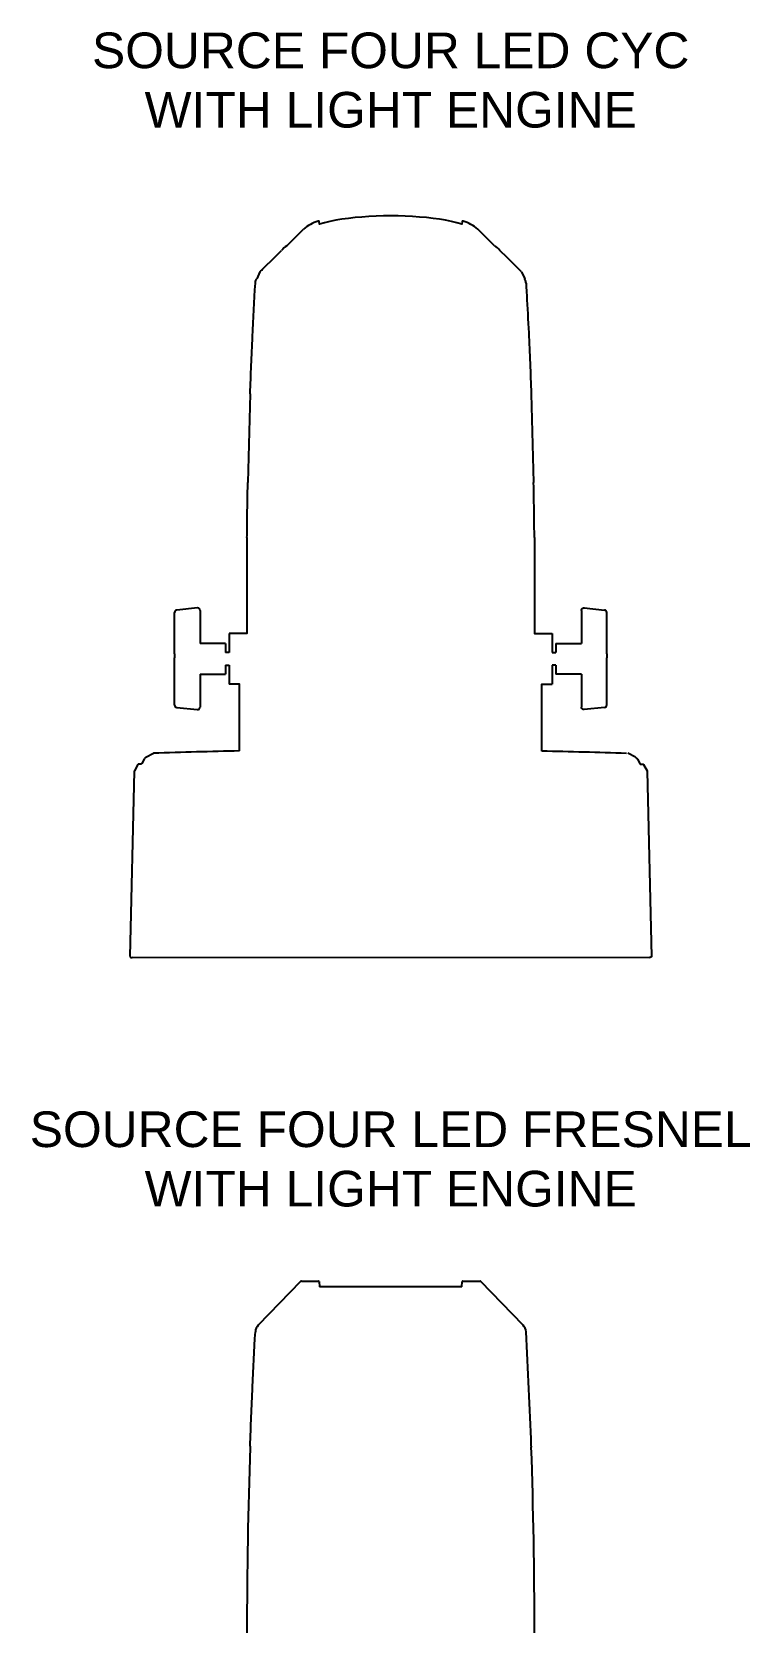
# Model space of a CAD drawing. Header units: inches. Extents: x 0 to 310, y 0 to 246.
# Drawn here: x 42.79 to 60.42, y 48.17 to 87.48 of the extents above; entities that cross this region are included whole.
import ezdxf

# ---------------------------------------------------------------- set-up
doc = ezdxf.new("R2010")
doc.units = ezdxf.units.IN
doc.header["$MEASUREMENT"] = 0
doc.layers.add('TEXT', color=1, linetype='Continuous')
doc.styles.add('ARIAL', font='arial.ttf')

msp = doc.modelspace()

# ---------------------------------------------------------------- linework, layer by layer
for p, q in [((49.042, 82.225), (49.453, 82.638)), ((54.147, 82.225), (53.737, 82.638)), ((48.465, 81.669), (48.738, 81.938)), ((48.738, 81.938), (48.914, 82.112)), ((54.452, 81.938), (54.275, 82.112)), ((54.725, 81.669), (54.452, 81.938)), ((48.385, 81.591), (48.305, 81.412)), ((54.804, 81.591), (54.885, 81.412)), ((48.144, 78.595), (48.085, 76.418)), ((55.046, 78.595), (55.104, 76.418)), ((48.066, 75.066), (48.063, 74.15)), ((55.123, 75.066), (55.126, 74.15)), ((46.288, 72.205), (46.288, 73.221)), ((46.847, 73.334), (46.344, 73.283)), ((46.913, 73.274), (46.913, 72.461)), ((56.276, 73.274), (56.276, 72.461)), ((56.343, 73.334), (56.845, 73.283)), ((56.901, 72.205), (56.901, 73.221)), ((47.538, 72.461), (46.913, 72.461)), ((47.538, 72.461), (47.538, 72.242)), ((47.626, 72.711), (47.626, 72.242)), ((55.563, 72.711), (55.563, 72.242)), ((55.651, 72.461), (56.276, 72.461)), ((55.651, 72.461), (55.651, 72.242)), ((46.288, 72.205), (46.288, 72.11)), ((46.288, 71.027), (46.288, 72.11)), ((47.626, 72.242), (47.538, 72.242)), ((55.563, 72.242), (55.651, 72.242)), ((56.901, 72.205), (56.901, 72.11)), ((56.901, 71.027), (56.901, 72.11)), ((46.913, 71.711), (47.538, 71.711)), ((46.913, 71.711), (46.913, 70.898)), ((47.538, 71.929), (47.626, 71.929)), ((47.538, 71.929), (47.538, 71.711)), ((47.626, 71.929), (47.626, 71.461)), ((55.651, 71.929), (55.563, 71.929)), ((55.563, 71.929), (55.563, 71.461)), ((55.651, 71.929), (55.651, 71.711)), ((56.276, 71.711), (55.651, 71.711)), ((56.276, 71.711), (56.276, 70.898)), ((46.288, 70.95), (46.288, 71.027)), ((46.345, 70.89), (46.845, 70.84)), ((56.844, 70.89), (56.344, 70.84)), ((56.901, 70.95), (56.901, 71.027)), ((45.538, 69.62), (45.48, 69.518)), ((45.585, 69.671), (45.77, 69.767)), ((57.604, 69.671), (57.419, 69.767)), ((57.651, 69.62), (57.709, 69.518)), ((45.298, 69.329), (45.19, 64.78)), ((45.389, 69.493), (45.3, 69.336)), ((45.458, 69.5), (45.403, 69.5)), ((57.731, 69.5), (57.787, 69.5)), ((57.8, 69.493), (57.889, 69.336)), ((57.891, 69.329), (58, 64.78)), ((57.939, 64.744), (45.243, 64.75)), ((49.379, 56.798), (48.341, 55.723)), ((49.401, 56.807), (49.824, 56.807)), ((49.839, 56.794), (49.85, 56.666)), ((53.34, 56.666), (49.85, 56.666)), ((53.34, 56.666), (53.351, 56.794)), ((53.366, 56.807), (53.788, 56.807)), ((54.848, 55.723), (53.81, 56.798)), ((48.271, 55.564), (48.271, 55.564)), ((48.341, 55.723), (48.341, 55.723)), ((54.848, 55.723), (54.848, 55.723)), ((54.918, 55.564), (54.918, 55.564)), ((48.144, 52.757), (48.142, 52.727)), ((55.046, 52.757), (55.046, 52.757)), ((55.046, 52.757), (55.047, 52.727)), ((55.047, 52.727), (55.047, 52.727))]:
    msp.add_line(p, q)
at = {"flags": 128}
for points in [[(53.35, 82.821), (53.341, 82.76), (53.219, 82.793), (53.085, 82.824), (52.943, 82.852), (52.792, 82.877), (52.635, 82.899), (52.471, 82.918), (52.302, 82.933), (52.129, 82.946), (51.952, 82.954), (51.774, 82.96), (51.595, 82.961), (51.415, 82.96), (51.237, 82.954), (51.061, 82.946), (50.887, 82.933), (50.719, 82.918), (50.555, 82.899), (50.397, 82.877), (50.247, 82.852), (50.104, 82.824), (49.971, 82.793), (49.849, 82.76), (49.839, 82.821)], [(48.063, 74.15), (48.063, 72.711), (47.965, 72.711), (47.878, 72.711), (47.802, 72.711), (47.74, 72.711), (47.69, 72.711), (47.655, 72.711), (47.633, 72.711), (47.626, 72.711)], [(55.126, 74.15), (55.126, 72.711), (55.224, 72.711), (55.312, 72.711), (55.387, 72.711), (55.45, 72.711), (55.499, 72.711), (55.535, 72.711), (55.556, 72.711), (55.563, 72.711)], [(47.885, 69.824), (47.885, 71.461), (47.878, 71.461), (47.802, 71.461), (47.74, 71.461), (47.69, 71.461), (47.655, 71.461), (47.633, 71.461), (47.626, 71.461)], [(55.305, 69.819), (55.305, 71.461), (55.312, 71.461), (55.387, 71.461), (55.45, 71.461), (55.499, 71.461), (55.535, 71.461), (55.556, 71.461), (55.563, 71.461)]]:
    msp.add_lwpolyline(points, dxfattribs=at)
for centre, radius, start, end in [((50.082, 81.891), 0.977, 105.8708, 130.1364), ((49.824, 82.819), 0.0149, 6.2251, 126.0108), ((53.365, 82.819), 0.0149, 53.9892, 173.7749), ((53.107, 81.891), 0.977, 49.8636, 74.1292), ((49.335, 81.766), 0.545, 122.4721, 140.5523), ((53.855, 81.766), 0.545, 39.4477, 57.5279), ((46.351, 73.221), 0.0625, 95.7335, 180), ((56.839, 73.221), 0.0625, 0, 84.2665), ((46.349, 70.951), 0.0612, 180.9485, 266.1473), ((56.84, 70.951), 0.0612, 273.8527, 359.0515), ((49.401, 56.777), 0.03, 90, 136), ((49.824, 56.792), 0.015, 5, 90), ((53.366, 56.792), 0.015, 90, 175), ((53.788, 56.777), 0.03, 44, 90), ((48.521, 55.549), 0.25, 136, 176.7805), ((54.668, 55.549), 0.25, 3.2195, 44), ((-76.567, 48.167), 131.693, 1.99738, 3.2195), ((179.757, 48.167), 131.693, 178.01568, 180), ((-76.567, 48.167), 131.693, 0, 1.98432)]:
    msp.add_arc(centre, radius, start, end)
for centre, major_axis, ratio, start_param, end_param in [((46.851, 73.274), (0.0625, 0.0018), 0.960296, 6.255461, 6.461585), ((46.851, 70.9), (0.0578, -0.0249), 0.953094, 5.014537, 6.466476), ((46.851, 70.898), (0.0625, -0.0018), 0.960296, 6.104786, 6.310909), ((51.802, -19.825), (125, -0.448), 0.717484, 1.604709, 1.621638), ((51.802, -19.825), (125, -0.448), 0.717484, 1.528713, 1.54534), ((45.336, 69.339), (0.0377, 0.0129), 0.47919, 2.645075, 2.966287), ((45.227, 64.771), (0.0373, -0.0115), 0.476129, 3.275536, 5.287419)]:
    msp.add_ellipse(centre, major_axis=major_axis, ratio=ratio, start_param=start_param, end_param=end_param)
at = {"extrusion": (0, 0, -1)}
for centre, major_axis, ratio, start_param, end_param in [((56.339, 73.274), (-0.0625, 0.0018), 0.960296, 6.255461, 6.461585), ((56.339, 70.898), (-0.0625, -0.0018), 0.960296, 6.104786, 6.310909), ((56.339, 70.9), (-0.0578, -0.0249), 0.953094, 5.014537, 6.466476), ((57.853, 69.339), (-0.0377, 0.0129), 0.47919, 2.645075, 2.966287), ((57.962, 64.771), (-0.0373, -0.0115), 0.476129, 3.275536, 5.287419)]:
    msp.add_ellipse(centre, major_axis=major_axis, ratio=ratio, start_param=start_param, end_param=end_param, dxfattribs=at)
for points, knots in [([(48.271, 81.307), (48.275, 81.338), (48.28, 81.375), (48.301, 81.407), (48.305, 81.412)], [0, 0, 0, 0, 0.813792, 1, 1, 1, 1]), ([(48.385, 81.591), (48.399, 81.604), (48.426, 81.631), (48.452, 81.657), (48.465, 81.669)], [0, 0, 0, 0, 0.52661, 1, 1, 1, 1]), ([(54.804, 81.591), (54.79, 81.604), (54.764, 81.631), (54.737, 81.657), (54.725, 81.669)], [0, 0, 0, 0, 0.52661, 1, 1, 1, 1]), ([(54.918, 81.307), (54.914, 81.338), (54.909, 81.375), (54.888, 81.407), (54.885, 81.412)], [0, 0, 0, 0, 0.813792, 1, 1, 1, 1]), ([(48.144, 78.595), (48.162, 79.062), (48.197, 79.966), (48.247, 80.87), (48.271, 81.307)], [0, 0, 0, 0, 0.516138, 1, 1, 1, 1]), ([(54.918, 81.307), (54.919, 81.288), (54.925, 81.192), (54.948, 80.786), (54.994, 79.901), (55.026, 79.094), (55.046, 78.595)], [0, 0, 0, 0, 0.02136, 0.106799, 0.448558, 1, 1, 1, 1]), ([(48.066, 75.066), (48.067, 75.201), (48.072, 75.651), (48.08, 76.102), (48.085, 76.418)], [0.4041419, 0.4041419, 0.4041419, 0.4041419, 0.5817274, 1, 1, 1, 1]), ([(55.123, 75.066), (55.122, 75.201), (55.117, 75.651), (55.109, 76.102), (55.104, 76.418)], [0.4041419, 0.4041419, 0.4041419, 0.4041419, 0.5817274, 1, 1, 1, 1]), ([(46.912, 73.287), (46.91, 73.293), (46.905, 73.307), (46.89, 73.323), (46.871, 73.332), (46.855, 73.335), (46.848, 73.334), (46.846, 73.333)], [0, 0, 0, 0, 0.226504, 0.472221, 0.724992, 0.959122, 1, 1, 1, 1]), ([(56.278, 73.287), (56.28, 73.293), (56.284, 73.307), (56.299, 73.323), (56.318, 73.332), (56.334, 73.335), (56.342, 73.334), (56.343, 73.333)], [0, 0, 0, 0, 0.226504, 0.472221, 0.724992, 0.959122, 1, 1, 1, 1]), ([(45.585, 69.671), (45.584, 69.671), (45.579, 69.669), (45.569, 69.661), (45.555, 69.647), (45.543, 69.63), (45.539, 69.622), (45.538, 69.62)], [0, 0, 0, 0, 0.054983, 0.228003, 0.61057, 0.911314, 1, 1, 1, 1]), ([(57.604, 69.671), (57.605, 69.671), (57.61, 69.669), (57.62, 69.661), (57.634, 69.647), (57.646, 69.63), (57.65, 69.622), (57.651, 69.62)], [0, 0, 0, 0, 0.054983, 0.228003, 0.61057, 0.911314, 1, 1, 1, 1]), ([(45.403, 69.5), (45.403, 69.5), (45.401, 69.501), (45.397, 69.5), (45.392, 69.497), (45.39, 69.494), (45.389, 69.492), (45.389, 69.492)], [0, 0, 0, 0, 0.021271, 0.341545, 0.669982, 0.971951, 1, 1, 1, 1]), ([(45.48, 69.518), (45.478, 69.515), (45.475, 69.509), (45.468, 69.503), (45.462, 69.5), (45.459, 69.5), (45.458, 69.5)], [0, 0, 0, 0, 0.354172, 0.735303, 0.92201, 1, 1, 1, 1]), ([(57.709, 69.518), (57.711, 69.515), (57.715, 69.509), (57.721, 69.503), (57.727, 69.5), (57.73, 69.5), (57.731, 69.5)], [0, 0, 0, 0, 0.354172, 0.735303, 0.92201, 1, 1, 1, 1]), ([(57.786, 69.5), (57.787, 69.5), (57.788, 69.501), (57.792, 69.5), (57.797, 69.497), (57.8, 69.494), (57.8, 69.492), (57.8, 69.492)], [0, 0, 0, 0, 0.021271, 0.341545, 0.669982, 0.971951, 1, 1, 1, 1]), ([(48.144, 52.757), (48.162, 53.24), (48.197, 54.176), (48.247, 55.111), (48.271, 55.564)], [0, 0, 0, 0, 0.516138, 1, 1, 1, 1])]:
    msp.add_open_spline(points, degree=3, knots=knots)

# ---------------------------------------------------------------- texts
at = {"layer": 'TEXT', "char_height": 0.875, "width": 20.15864, "attachment_point": 2, "style": 'ARIAL'}
for s, insert in [('SOURCE FOUR LED CYC\\PWITH LIGHT ENGINE', (51.595, 87.463)), ('SOURCE FOUR LED FRESNEL\\PWITH LIGHT ENGINE', (51.595, 60.973))]:
    msp.add_mtext(s, dxfattribs=dict(at, insert=insert))

doc.saveas('drawing.dxf')
